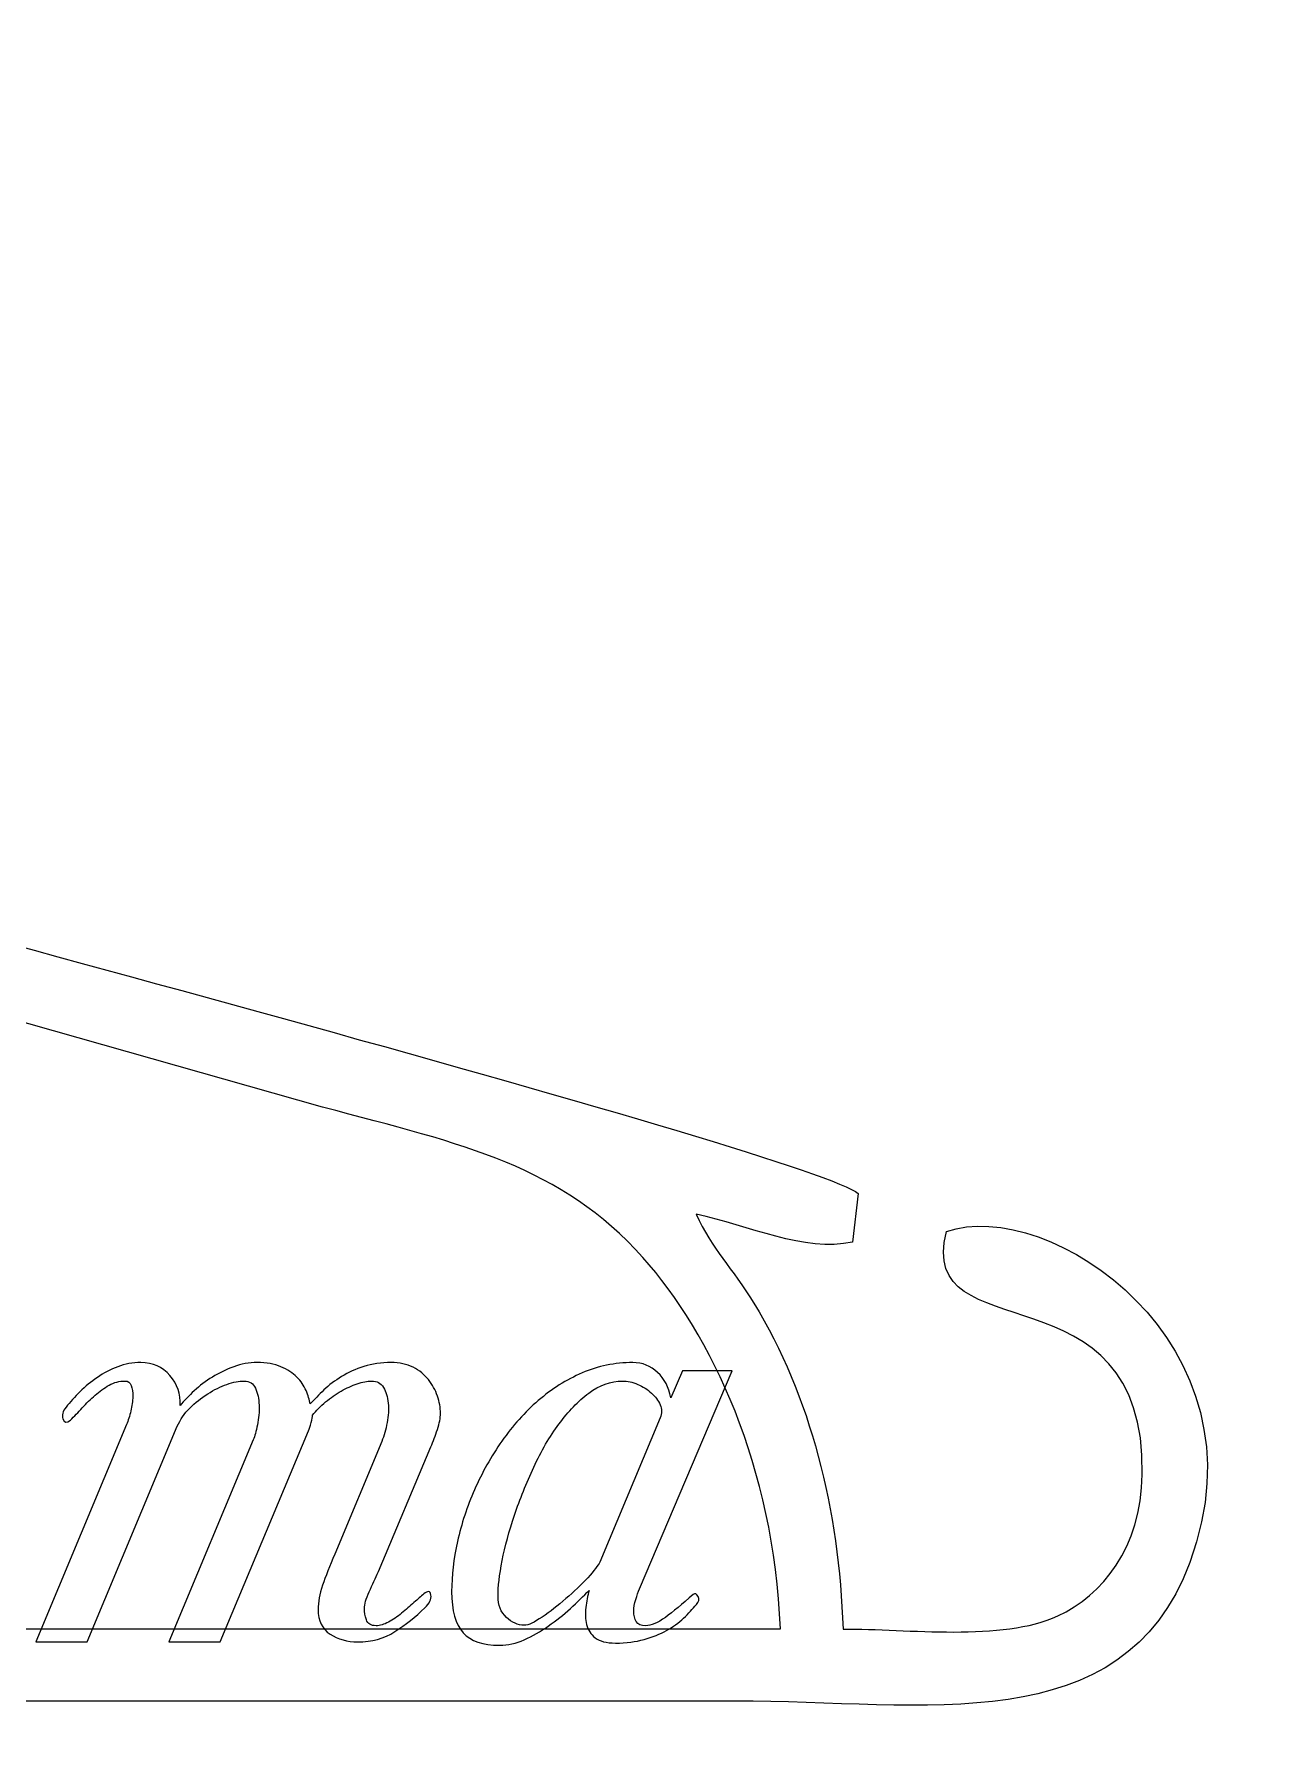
# Model space of a CAD drawing. Header units: millimetres. Extents: x -1234 to 1259, y 230 to 2117.
# Drawn here: x -417.5 to -244.8, y 894.5 to 1132.9 of the extents above; entities that cross this region are included whole.
import ezdxf

# ---------------------------------------------------------------- set-up
doc = ezdxf.new("R2010")
doc.units = ezdxf.units.MM
doc.header["$MEASUREMENT"] = 0
doc.layers.add('layer 1', color=7, linetype='Continuous')

msp = doc.modelspace()

# ---------------------------------------------------------------- linework, layer by layer
at = {"layer": 'layer 1', "color": 142}
for points, knots in [([(-506.8212, 1078.5004), (-506.8212, 1078.5004), (-501.535, 1077.6401), (-501.535, 1077.6401), (-501.535, 1077.6401), (-497.9953, 1082.1668), (-498.0466, 1105.6679), (-478.8709, 1105.4906), (-478.8709, 1105.4906), (-465.8339, 1105.3714), (-455.1699, 1091.1416), (-459.8066, 1075.1164), (-459.8066, 1075.1164), (-464.2392, 1059.7984), (-477.8061, 1062.7349), (-482.1591, 1046.6171), (-482.1591, 1046.6171), (-489.1107, 1020.8654), (-471.7084, 1023.9261), (-503.3462, 1015.3001), (-503.3462, 1015.3001), (-522.2223, 1010.1533), (-648.9043, 976.1958), (-654.9911, 971.1873), (-654.9911, 971.1873), (-654.9911, 971.1873), (-654.4452, 964.4394), (-654.4452, 964.4394), (-654.4452, 964.4394), (-647.8608, 962.7481), (-639.8322, 966.9313), (-632.6153, 968.2402), (-632.6153, 968.2402), (-638.1745, 956.1537), (-651.3541, 947.9292), (-653.038, 911.3342), (-653.038, 911.3342), (-664.3734, 908.0382), (-693.0185, 906.2599), (-694.7335, 930.5361), (-694.7335, 930.5361), (-696.9247, 961.5768), (-663.2148, 948.5299), (-667.4451, 965.8767), (-667.4451, 965.8767), (-680.0993, 970.4455), (-712.1061, 952.8065), (-701.7966, 920.7887), (-701.7966, 920.7887), (-693.3974, 894.7034), (-665.5369, 900.3603), (-639.3515, 900.3603), (-639.3515, 900.3603), (-639.3515, 900.3603), (-319.6507, 900.3603), (-319.6507, 900.3603), (-319.6507, 900.3603), (-293.3546, 900.3603), (-265.6335, 894.5261), (-256.2674, 919.6973), (-256.2674, 919.6973), (-244.8234, 950.4572), (-276.2886, 970.9025), (-290.2051, 965.8516), (-290.2051, 965.8516), (-294.6164, 948.688), (-262.3637, 961.7441), (-262.8937, 931.9762), (-262.8937, 931.9762), (-263.0762, 921.6858), (-268.4632, 915.1141), (-274.6603, 912.2377), (-274.6603, 912.2377), (-282.4359, 908.6283), (-295.6165, 910.4547), (-304.6391, 910.4027), (-304.6391, 910.4027), (-305.1891, 926.9982), (-309.1364, 942.9254), (-317.0849, 955.8697), (-317.0849, 955.8697), (-320.0777, 960.7434), (-322.9803, 963.4662), (-325.1053, 968.2653), (-325.1053, 968.2653), (-317.7984, 966.7364), (-310.0328, 962.8882), (-303.3004, 964.3906), (-303.3004, 964.3906), (-303.3004, 964.3906), (-302.5091, 971.1488), (-302.5091, 971.1488), (-302.5091, 971.1488), (-308.5742, 976.4233), (-445.985, 1012.4796), (-467.0512, 1018.792), (-467.0512, 1018.792), (-475.6807, 1021.3769), (-475.2293, 1026.7809), (-474.4556, 1038.2525), (-474.4556, 1038.2525), (-473.787, 1048.1757), (-469.1224, 1050.5498), (-463.1942, 1054.9852), (-463.1942, 1054.9852), (-453.5097, 1062.2308), (-445.2658, 1078.1198), (-452.6575, 1096.6117), (-452.6575, 1096.6117), (-467.164, 1132.8983), (-515.0237, 1110.9222), (-506.8212, 1078.5004)], [0, 0, 0, 0, 0.03448276, 0.03448276, 0.03448276, 0.03448276, 0.06896552, 0.06896552, 0.06896552, 0.06896552, 0.10344828, 0.10344828, 0.10344828, 0.10344828, 0.13793103, 0.13793103, 0.13793103, 0.13793103, 0.17241379, 0.17241379, 0.17241379, 0.17241379, 0.20689655, 0.20689655, 0.20689655, 0.20689655, 0.24137931, 0.24137931, 0.24137931, 0.24137931, 0.27586207, 0.27586207, 0.27586207, 0.27586207, 0.31034483, 0.31034483, 0.31034483, 0.31034483, 0.34482759, 0.34482759, 0.34482759, 0.34482759, 0.37931034, 0.37931034, 0.37931034, 0.37931034, 0.4137931, 0.4137931, 0.4137931, 0.4137931, 0.44827586, 0.44827586, 0.44827586, 0.44827586, 0.48275862, 0.48275862, 0.48275862, 0.48275862, 0.51724138, 0.51724138, 0.51724138, 0.51724138, 0.55172414, 0.55172414, 0.55172414, 0.55172414, 0.5862069, 0.5862069, 0.5862069, 0.5862069, 0.62068966, 0.62068966, 0.62068966, 0.62068966, 0.65517241, 0.65517241, 0.65517241, 0.65517241, 0.68965517, 0.68965517, 0.68965517, 0.68965517, 0.72413793, 0.72413793, 0.72413793, 0.72413793, 0.75862069, 0.75862069, 0.75862069, 0.75862069, 0.79310345, 0.79310345, 0.79310345, 0.79310345, 0.82758621, 0.82758621, 0.82758621, 0.82758621, 0.86206897, 0.86206897, 0.86206897, 0.86206897, 0.89655172, 0.89655172, 0.89655172, 0.89655172, 0.93103448, 0.93103448, 0.93103448, 0.93103448, 1, 1, 1, 1]), ([(-644.2984, 910.4144), (-643.8371, 922.6119), (-641.9672, 931.2351), (-637.9216, 940.8071), (-637.9216, 940.8071), (-624.8001, 971.8513), (-609.0621, 976.0554), (-580.468, 983.2479), (-580.468, 983.2479), (-580.468, 983.2479), (-504.5462, 1004.6729), (-504.5462, 1004.6729), (-504.5462, 1004.6729), (-487.8301, 1009.2653), (-493.792, 1009.2324), (-478.838, 1009.2232), (-478.838, 1009.2232), (-472.4484, 1009.2197), (-473.6332, 1010.6499), (-465.7702, 1008.3049), (-465.7702, 1008.3049), (-465.7702, 1008.3049), (-377.2465, 983.2119), (-377.2465, 983.2119), (-377.2465, 983.2119), (-357.2557, 977.9508), (-343.9754, 974.9697), (-332.554, 962.233), (-332.554, 962.233), (-322.9771, 951.5503), (-314.2485, 932.9936), (-313.3783, 910.4218), (-313.3783, 910.4218), (-313.3783, 910.4218), (-644.2984, 910.4144), (-644.2984, 910.4144)], [0, 0, 0, 0, 0.1, 0.1, 0.1, 0.1, 0.2, 0.2, 0.2, 0.2, 0.3, 0.3, 0.3, 0.3, 0.4, 0.4, 0.4, 0.4, 0.5, 0.5, 0.5, 0.5, 0.6, 0.6, 0.6, 0.6, 0.7, 0.7, 0.7, 0.7, 0.8, 0.8, 0.8, 0.8, 1, 1, 1, 1]), ([(-360.7894, 940.4954), (-360.7894, 939.8721), (-360.9323, 939.1186), (-361.2178, 938.2473), (-361.2178, 938.2473), (-361.5044, 937.365), (-361.8026, 936.5584), (-362.1142, 935.8308), (-362.1142, 935.8308), (-362.1142, 935.8308), (-369.4423, 918.4075), (-369.4423, 918.4075), (-369.4423, 918.4075), (-369.8573, 917.5246), (-370.2867, 916.5896), (-370.7286, 915.6023), (-370.7286, 915.6023), (-371.1697, 914.6153), (-371.3904, 913.848), (-371.3904, 913.2767), (-371.3904, 913.2767), (-371.3904, 912.7566), (-371.3006, 912.2242), (-371.1184, 911.678), (-371.1184, 911.678), (-370.9359, 911.1325), (-370.4816, 910.8605), (-369.754, 910.8605), (-369.754, 910.8605), (-369.2346, 910.8605), (-368.6633, 911.0292), (-368.0393, 911.3671), (-368.0393, 911.3671), (-367.4149, 911.7049), (-366.805, 912.1206), (-366.2083, 912.613), (-366.2083, 912.613), (-365.6094, 913.1079), (-365.0391, 913.6018), (-364.4918, 914.0953), (-364.4918, 914.0953), (-363.9467, 914.5891), (-363.4921, 914.9917), (-363.1274, 915.304), (-363.1274, 915.304), (-362.5571, 915.7703), (-362.2175, 915.719), (-362.1142, 915.1477), (-362.1142, 915.1477), (-362.0102, 914.5764), (-362.2968, 913.9792), (-362.9721, 913.3548), (-362.9721, 913.3548), (-364.2711, 912.1071), (-365.6614, 911.0041), (-367.1436, 910.0423), (-367.1436, 910.0423), (-368.6241, 909.08), (-370.3522, 908.5996), (-372.3265, 908.5996), (-372.3265, 908.5996), (-373.7815, 908.5996), (-375.0681, 908.9633), (-376.1853, 909.6917), (-376.1853, 909.6917), (-377.3028, 910.4194), (-377.8614, 911.562), (-377.8614, 913.1207), (-377.8614, 913.1207), (-377.8614, 914.1596), (-377.653, 915.2917), (-377.2363, 916.5114), (-377.2363, 916.5114), (-376.8231, 917.734), (-376.2493, 919.1763), (-375.5216, 920.8375), (-375.5216, 920.8375), (-375.5216, 920.8375), (-368.9743, 936.5836), (-368.9743, 936.5836), (-368.9743, 936.5836), (-368.6633, 937.365), (-368.4146, 938.2338), (-368.2342, 939.1975), (-368.2342, 939.1975), (-368.0517, 940.1579), (-367.9997, 941.066), (-368.0786, 941.9246), (-368.0786, 941.9246), (-368.156, 942.7824), (-368.3768, 943.5083), (-368.7397, 944.1058), (-368.7397, 944.1058), (-369.1045, 944.7047), (-369.6496, 945.003), (-370.378, 945.003), (-370.378, 945.003), (-371.0017, 945.003), (-371.677, 944.8746), (-372.4054, 944.6131), (-372.4054, 944.6131), (-373.133, 944.3545), (-373.8731, 944.0156), (-374.6259, 943.6), (-374.6259, 943.6), (-375.3805, 943.185), (-376.1081, 942.6781), (-376.8086, 942.0809), (-376.8086, 942.0809), (-377.5104, 941.4827), (-378.121, 940.8711), (-378.6403, 940.2485), (-378.6403, 940.2485), (-378.6403, 940.0401), (-378.7051, 939.6899), (-378.8352, 939.1975), (-378.8352, 939.1975), (-378.9654, 938.7026), (-379.0815, 938.3262), (-379.1865, 938.0658), (-379.1865, 938.0658), (-379.1865, 938.0658), (-391.5033, 908.5996), (-391.5033, 908.5996), (-391.5033, 908.5996), (-391.5033, 908.5996), (-398.6746, 908.5996), (-398.6746, 908.5996), (-398.6746, 908.5996), (-398.6746, 908.5996), (-386.9034, 936.8181), (-386.9034, 936.8181), (-386.9034, 936.8181), (-386.6957, 937.2861), (-386.5008, 937.9749), (-386.3186, 938.8847), (-386.3186, 938.8847), (-386.1371, 939.795), (-386.0597, 940.7031), (-386.0851, 941.6129), (-386.0851, 941.6129), (-386.111, 942.5221), (-386.2808, 943.3134), (-386.5924, 943.9898), (-386.5924, 943.9898), (-386.9034, 944.6651), (-387.4234, 945.003), (-388.1511, 945.003), (-388.1511, 945.003), (-388.8795, 945.003), (-389.6843, 944.8477), (-390.5679, 944.536), (-390.5679, 944.536), (-391.452, 944.2233), (-392.3477, 943.7822), (-393.2565, 943.2108), (-393.2565, 943.2108), (-394.1663, 942.6395), (-394.9973, 941.9759), (-395.7501, 941.2231), (-395.7501, 941.2231), (-396.5047, 940.4685), (-397.0894, 939.6252), (-397.5062, 938.6898), (-397.5062, 938.6898), (-397.5062, 938.6898), (-410.0557, 908.5996), (-410.0557, 908.5996), (-410.0557, 908.5996), (-410.0557, 908.5996), (-417.2274, 908.5996), (-417.2274, 908.5996), (-417.2274, 908.5996), (-417.2274, 908.5996), (-404.5986, 938.9237), (-404.5986, 938.9237), (-404.5986, 938.9237), (-404.3393, 939.495), (-404.1317, 940.131), (-403.9746, 940.8332), (-403.9746, 940.8332), (-403.8207, 941.5347), (-403.7284, 942.1977), (-403.7033, 942.8221), (-403.7033, 942.8221), (-403.6771, 943.4443), (-403.7546, 943.9647), (-403.9368, 944.3796), (-403.9368, 944.3796), (-404.1182, 944.7953), (-404.3913, 945.003), (-404.7557, 945.003), (-404.7557, 945.003), (-405.586, 945.003), (-406.3395, 944.808), (-407.0141, 944.4182), (-407.0141, 944.4182), (-407.6915, 944.0284), (-408.3407, 943.5621), (-408.9643, 943.0159), (-408.9643, 943.0159), (-409.587, 942.4697), (-410.1859, 941.886), (-410.7579, 941.2609), (-410.7579, 941.2609), (-411.3303, 940.6383), (-411.8754, 940.0663), (-412.3937, 939.5463), (-412.3937, 939.5463), (-412.9137, 939.131), (-413.265, 939.1833), (-413.4464, 939.7033), (-413.4464, 939.7033), (-413.629, 940.2223), (-413.4861, 940.7678), (-413.018, 941.3398), (-413.018, 941.3398), (-412.446, 942.0675), (-411.7965, 942.7952), (-411.0688, 943.5225), (-411.0688, 943.5225), (-410.3412, 944.2502), (-409.5364, 944.9124), (-408.6516, 945.5103), (-408.6516, 945.5103), (-407.7704, 946.1077), (-406.8192, 946.6019), (-405.8071, 946.9918), (-405.8071, 946.9918), (-404.7936, 947.3806), (-403.7157, 947.5755), (-402.5723, 947.5755), (-402.5723, 947.5755), (-400.9097, 947.5755), (-399.5587, 946.9783), (-398.5176, 945.7826), (-398.5176, 945.7826), (-397.4793, 944.588), (-397.0113, 943.185), (-397.1163, 941.5733), (-397.1163, 941.5733), (-396.5443, 942.2497), (-395.8814, 942.9377), (-395.1275, 943.6392), (-395.1275, 943.6392), (-394.374, 944.3418), (-393.5296, 944.9778), (-392.5928, 945.5481), (-392.5928, 945.5481), (-391.6593, 946.1219), (-390.6705, 946.6019), (-389.6323, 946.9918), (-389.6323, 946.9918), (-388.5929, 947.3806), (-387.5005, 947.5755), (-386.3579, 947.5755), (-386.3579, 947.5755), (-385.0582, 947.5755), (-383.9534, 947.3806), (-383.0453, 946.9918), (-383.0453, 946.9918), (-382.1354, 946.6019), (-381.395, 946.1219), (-380.823, 945.5481), (-380.823, 945.5481), (-380.2524, 944.9778), (-379.8233, 944.3545), (-379.5375, 943.6781), (-379.5375, 943.6781), (-379.2527, 943.0025), (-379.0563, 942.3784), (-378.9527, 941.8078), (-378.9527, 941.8078), (-378.3807, 942.4322), (-377.7439, 943.0807), (-377.0431, 943.757), (-377.0431, 943.757), (-376.3416, 944.4309), (-375.5216, 945.055), (-374.588, 945.6273), (-374.588, 945.6273), (-373.6531, 946.1994), (-372.613, 946.6656), (-371.4686, 947.0303), (-371.4686, 947.0303), (-370.326, 947.394), (-369.0532, 947.5755), (-367.6495, 947.5755), (-367.6495, 947.5755), (-366.5058, 947.5755), (-365.4933, 947.3547), (-364.6089, 946.9143), (-364.6089, 946.9143), (-363.7249, 946.4707), (-363.0117, 945.9001), (-362.4662, 945.1979), (-362.4662, 945.1979), (-361.9193, 944.5098), (-361.5044, 943.7443), (-361.2178, 942.9108), (-361.2178, 942.9108), (-360.9323, 942.0809), (-360.7894, 941.2737), (-360.7894, 940.4954)], [0, 0, 0, 0, 0.01298701, 0.01298701, 0.01298701, 0.01298701, 0.02597403, 0.02597403, 0.02597403, 0.02597403, 0.03896104, 0.03896104, 0.03896104, 0.03896104, 0.05194805, 0.05194805, 0.05194805, 0.05194805, 0.06493506, 0.06493506, 0.06493506, 0.06493506, 0.07792208, 0.07792208, 0.07792208, 0.07792208, 0.09090909, 0.09090909, 0.09090909, 0.09090909, 0.1038961, 0.1038961, 0.1038961, 0.1038961, 0.11688312, 0.11688312, 0.11688312, 0.11688312, 0.12987013, 0.12987013, 0.12987013, 0.12987013, 0.14285714, 0.14285714, 0.14285714, 0.14285714, 0.15584416, 0.15584416, 0.15584416, 0.15584416, 0.16883117, 0.16883117, 0.16883117, 0.16883117, 0.18181818, 0.18181818, 0.18181818, 0.18181818, 0.19480519, 0.19480519, 0.19480519, 0.19480519, 0.20779221, 0.20779221, 0.20779221, 0.20779221, 0.22077922, 0.22077922, 0.22077922, 0.22077922, 0.23376623, 0.23376623, 0.23376623, 0.23376623, 0.24675325, 0.24675325, 0.24675325, 0.24675325, 0.25974026, 0.25974026, 0.25974026, 0.25974026, 0.27272727, 0.27272727, 0.27272727, 0.27272727, 0.28571429, 0.28571429, 0.28571429, 0.28571429, 0.2987013, 0.2987013, 0.2987013, 0.2987013, 0.31168831, 0.31168831, 0.31168831, 0.31168831, 0.32467532, 0.32467532, 0.32467532, 0.32467532, 0.33766234, 0.33766234, 0.33766234, 0.33766234, 0.35064935, 0.35064935, 0.35064935, 0.35064935, 0.36363636, 0.36363636, 0.36363636, 0.36363636, 0.37662338, 0.37662338, 0.37662338, 0.37662338, 0.38961039, 0.38961039, 0.38961039, 0.38961039, 0.4025974, 0.4025974, 0.4025974, 0.4025974, 0.41558442, 0.41558442, 0.41558442, 0.41558442, 0.42857143, 0.42857143, 0.42857143, 0.42857143, 0.44155844, 0.44155844, 0.44155844, 0.44155844, 0.45454545, 0.45454545, 0.45454545, 0.45454545, 0.46753247, 0.46753247, 0.46753247, 0.46753247, 0.48051948, 0.48051948, 0.48051948, 0.48051948, 0.49350649, 0.49350649, 0.49350649, 0.49350649, 0.50649351, 0.50649351, 0.50649351, 0.50649351, 0.51948052, 0.51948052, 0.51948052, 0.51948052, 0.53246753, 0.53246753, 0.53246753, 0.53246753, 0.54545455, 0.54545455, 0.54545455, 0.54545455, 0.55844156, 0.55844156, 0.55844156, 0.55844156, 0.57142857, 0.57142857, 0.57142857, 0.57142857, 0.58441558, 0.58441558, 0.58441558, 0.58441558, 0.5974026, 0.5974026, 0.5974026, 0.5974026, 0.61038961, 0.61038961, 0.61038961, 0.61038961, 0.62337662, 0.62337662, 0.62337662, 0.62337662, 0.63636364, 0.63636364, 0.63636364, 0.63636364, 0.64935065, 0.64935065, 0.64935065, 0.64935065, 0.66233766, 0.66233766, 0.66233766, 0.66233766, 0.67532468, 0.67532468, 0.67532468, 0.67532468, 0.68831169, 0.68831169, 0.68831169, 0.68831169, 0.7012987, 0.7012987, 0.7012987, 0.7012987, 0.71428571, 0.71428571, 0.71428571, 0.71428571, 0.72727273, 0.72727273, 0.72727273, 0.72727273, 0.74025974, 0.74025974, 0.74025974, 0.74025974, 0.75324675, 0.75324675, 0.75324675, 0.75324675, 0.76623377, 0.76623377, 0.76623377, 0.76623377, 0.77922078, 0.77922078, 0.77922078, 0.77922078, 0.79220779, 0.79220779, 0.79220779, 0.79220779, 0.80519481, 0.80519481, 0.80519481, 0.80519481, 0.81818182, 0.81818182, 0.81818182, 0.81818182, 0.83116883, 0.83116883, 0.83116883, 0.83116883, 0.84415584, 0.84415584, 0.84415584, 0.84415584, 0.85714286, 0.85714286, 0.85714286, 0.85714286, 0.87012987, 0.87012987, 0.87012987, 0.87012987, 0.88311688, 0.88311688, 0.88311688, 0.88311688, 0.8961039, 0.8961039, 0.8961039, 0.8961039, 0.90909091, 0.90909091, 0.90909091, 0.90909091, 0.92207792, 0.92207792, 0.92207792, 0.92207792, 0.93506494, 0.93506494, 0.93506494, 0.93506494, 0.94805195, 0.94805195, 0.94805195, 0.94805195, 0.96103896, 0.96103896, 0.96103896, 0.96103896, 0.97402597, 0.97402597, 0.97402597, 0.97402597, 1, 1, 1, 1]), ([(-333.0372, 916.0048), (-333.1943, 915.5899), (-333.3623, 915.0967), (-333.5445, 914.5226), (-333.5445, 914.5226), (-333.727, 913.9523), (-333.8187, 913.3945), (-333.8187, 912.8493), (-333.8187, 912.8493), (-333.8187, 912.3021), (-333.7009, 911.8351), (-333.4674, 911.4453), (-333.4674, 911.4453), (-333.2321, 911.0554), (-332.8044, 910.8605), (-332.1811, 910.8605), (-332.1811, 910.8605), (-331.4014, 910.8605), (-330.4788, 911.2503), (-329.4137, 912.03), (-329.4137, 912.03), (-328.3475, 912.8079), (-327.0619, 913.8742), (-325.5563, 915.2252), (-325.5563, 915.2252), (-325.2953, 915.4342), (-325.0614, 915.3426), (-324.8541, 914.9528), (-324.8541, 914.9528), (-324.6465, 914.564), (-324.7229, 914.1865), (-325.0876, 913.8229), (-325.0876, 913.8229), (-325.6069, 913.1995), (-326.2041, 912.5628), (-326.8797, 911.9122), (-326.8797, 911.9122), (-327.555, 911.2631), (-328.3475, 910.6907), (-329.2591, 910.1976), (-329.2591, 910.1976), (-330.1672, 909.7044), (-331.2065, 909.2895), (-332.376, 908.9509), (-332.376, 908.9509), (-333.5445, 908.6131), (-334.8838, 908.4433), (-336.3894, 908.4433), (-336.3894, 908.4433), (-337.6371, 908.4433), (-338.5732, 908.6902), (-339.1965, 909.1844), (-339.1965, 909.1844), (-339.8205, 909.6775), (-340.2231, 910.2885), (-340.4053, 911.0169), (-340.4053, 911.0169), (-340.5867, 911.7442), (-340.6256, 912.5366), (-340.5213, 913.3945), (-340.5213, 913.3945), (-340.418, 914.2506), (-340.2616, 915.043), (-340.0543, 915.7703), (-340.0543, 915.7703), (-340.8329, 914.9917), (-341.7042, 914.1596), (-342.6654, 913.2767), (-342.6654, 913.2767), (-343.6266, 912.393), (-344.6532, 911.5754), (-345.7438, 910.8219), (-345.7438, 910.8219), (-346.8358, 910.0674), (-347.9534, 909.4324), (-349.096, 908.912), (-349.096, 908.912), (-350.2386, 908.392), (-351.383, 908.1309), (-352.5271, 908.1309), (-352.5271, 908.1309), (-354.8654, 908.1309), (-356.5677, 908.7171), (-357.6321, 909.8866), (-357.6321, 909.8866), (-358.6973, 911.0554), (-359.2301, 912.965), (-359.2301, 915.6168), (-359.2301, 915.6168), (-359.2301, 917.8497), (-358.9577, 920.1887), (-358.4118, 922.631), (-358.4118, 922.631), (-357.8663, 925.0734), (-357.0743, 927.4779), (-356.0349, 929.8413), (-356.0349, 929.8413), (-354.9956, 932.2065), (-353.7221, 934.4663), (-352.2147, 936.6249), (-352.2147, 936.6249), (-350.7074, 938.7807), (-349.0189, 940.6634), (-347.1479, 942.2759), (-347.1479, 942.2759), (-345.2775, 943.8872), (-343.2374, 945.1728), (-341.0279, 946.1329), (-341.0279, 946.1329), (-338.819, 947.0951), (-336.4683, 947.5755), (-333.974, 947.5755), (-333.974, 947.5755), (-332.6223, 947.5755), (-331.4669, 947.122), (-330.505, 946.2121), (-330.505, 946.2121), (-329.5439, 945.303), (-328.934, 944.12), (-328.6726, 942.6646), (-328.6726, 942.6646), (-328.6726, 942.6646), (-327.035, 946.407), (-327.035, 946.407), (-327.035, 946.407), (-327.035, 946.407), (-320.0979, 946.407), (-320.0979, 946.407), (-320.0979, 946.407), (-320.0979, 946.407), (-333.0372, 916.0048), (-333.0372, 916.0048)], [0, 0, 0, 0, 0.02941176, 0.02941176, 0.02941176, 0.02941176, 0.05882353, 0.05882353, 0.05882353, 0.05882353, 0.08823529, 0.08823529, 0.08823529, 0.08823529, 0.11764706, 0.11764706, 0.11764706, 0.11764706, 0.14705882, 0.14705882, 0.14705882, 0.14705882, 0.17647059, 0.17647059, 0.17647059, 0.17647059, 0.20588235, 0.20588235, 0.20588235, 0.20588235, 0.23529412, 0.23529412, 0.23529412, 0.23529412, 0.26470588, 0.26470588, 0.26470588, 0.26470588, 0.29411765, 0.29411765, 0.29411765, 0.29411765, 0.32352941, 0.32352941, 0.32352941, 0.32352941, 0.35294118, 0.35294118, 0.35294118, 0.35294118, 0.38235294, 0.38235294, 0.38235294, 0.38235294, 0.41176471, 0.41176471, 0.41176471, 0.41176471, 0.44117647, 0.44117647, 0.44117647, 0.44117647, 0.47058824, 0.47058824, 0.47058824, 0.47058824, 0.5, 0.5, 0.5, 0.5, 0.52941176, 0.52941176, 0.52941176, 0.52941176, 0.55882353, 0.55882353, 0.55882353, 0.55882353, 0.58823529, 0.58823529, 0.58823529, 0.58823529, 0.61764706, 0.61764706, 0.61764706, 0.61764706, 0.64705882, 0.64705882, 0.64705882, 0.64705882, 0.67647059, 0.67647059, 0.67647059, 0.67647059, 0.70588235, 0.70588235, 0.70588235, 0.70588235, 0.73529412, 0.73529412, 0.73529412, 0.73529412, 0.76470588, 0.76470588, 0.76470588, 0.76470588, 0.79411765, 0.79411765, 0.79411765, 0.79411765, 0.82352941, 0.82352941, 0.82352941, 0.82352941, 0.85294118, 0.85294118, 0.85294118, 0.85294118, 0.88235294, 0.88235294, 0.88235294, 0.88235294, 0.91176471, 0.91176471, 0.91176471, 0.91176471, 0.94117647, 0.94117647, 0.94117647, 0.94117647, 1, 1, 1, 1]), ([(-330.1537, 939.8586), (-329.8941, 940.482), (-329.8941, 941.0929), (-330.1537, 941.69), (-330.1537, 941.69), (-330.4141, 942.2882), (-330.8167, 942.8344), (-331.3618, 943.3276), (-331.3618, 943.3276), (-331.9073, 943.8207), (-332.5448, 944.2233), (-333.2732, 944.536), (-333.2732, 944.536), (-333.9991, 944.8477), (-334.7016, 945.003), (-335.3763, 945.003), (-335.3763, 945.003), (-337.0407, 945.003), (-338.6117, 944.4451), (-340.0929, 943.3276), (-340.0929, 943.3276), (-341.5741, 942.2104), (-342.9654, 940.7678), (-344.2633, 939.0025), (-344.2633, 939.0025), (-345.5616, 937.2348), (-346.7325, 935.2336), (-347.7712, 932.9986), (-347.7712, 932.9986), (-348.8112, 930.7639), (-349.7076, 928.5306), (-350.4604, 926.296), (-350.4604, 926.296), (-351.215, 924.0609), (-351.787, 921.9423), (-352.1769, 919.9418), (-352.1769, 919.9418), (-352.566, 917.9413), (-352.7609, 916.2914), (-352.7609, 914.9917), (-352.7609, 914.9917), (-352.7609, 913.7429), (-352.3711, 912.7566), (-351.5921, 912.03), (-351.5921, 912.03), (-350.8107, 911.3006), (-349.98, 910.9376), (-349.096, 910.9376), (-349.096, 910.9376), (-348.5247, 910.9376), (-347.693, 911.3151), (-346.6024, 912.0696), (-346.6024, 912.0696), (-345.511, 912.8224), (-344.4062, 913.6792), (-343.2887, 914.6404), (-343.2887, 914.6404), (-342.173, 915.6023), (-341.158, 916.5769), (-340.2492, 917.5642), (-340.2492, 917.5642), (-339.3394, 918.5522), (-338.7805, 919.2788), (-338.5732, 919.7469), (-338.5732, 919.7469), (-338.5732, 919.7469), (-330.1537, 939.8586), (-330.1537, 939.8586)], [0, 0, 0, 0, 0.05555556, 0.05555556, 0.05555556, 0.05555556, 0.11111111, 0.11111111, 0.11111111, 0.11111111, 0.16666667, 0.16666667, 0.16666667, 0.16666667, 0.22222222, 0.22222222, 0.22222222, 0.22222222, 0.27777778, 0.27777778, 0.27777778, 0.27777778, 0.33333333, 0.33333333, 0.33333333, 0.33333333, 0.38888889, 0.38888889, 0.38888889, 0.38888889, 0.44444444, 0.44444444, 0.44444444, 0.44444444, 0.5, 0.5, 0.5, 0.5, 0.55555556, 0.55555556, 0.55555556, 0.55555556, 0.61111111, 0.61111111, 0.61111111, 0.61111111, 0.66666667, 0.66666667, 0.66666667, 0.66666667, 0.72222222, 0.72222222, 0.72222222, 0.72222222, 0.77777778, 0.77777778, 0.77777778, 0.77777778, 0.83333333, 0.83333333, 0.83333333, 0.83333333, 0.88888889, 0.88888889, 0.88888889, 0.88888889, 1, 1, 1, 1])]:
    msp.add_open_spline(points, degree=3, knots=knots, dxfattribs=at)

doc.saveas('drawing.dxf')
